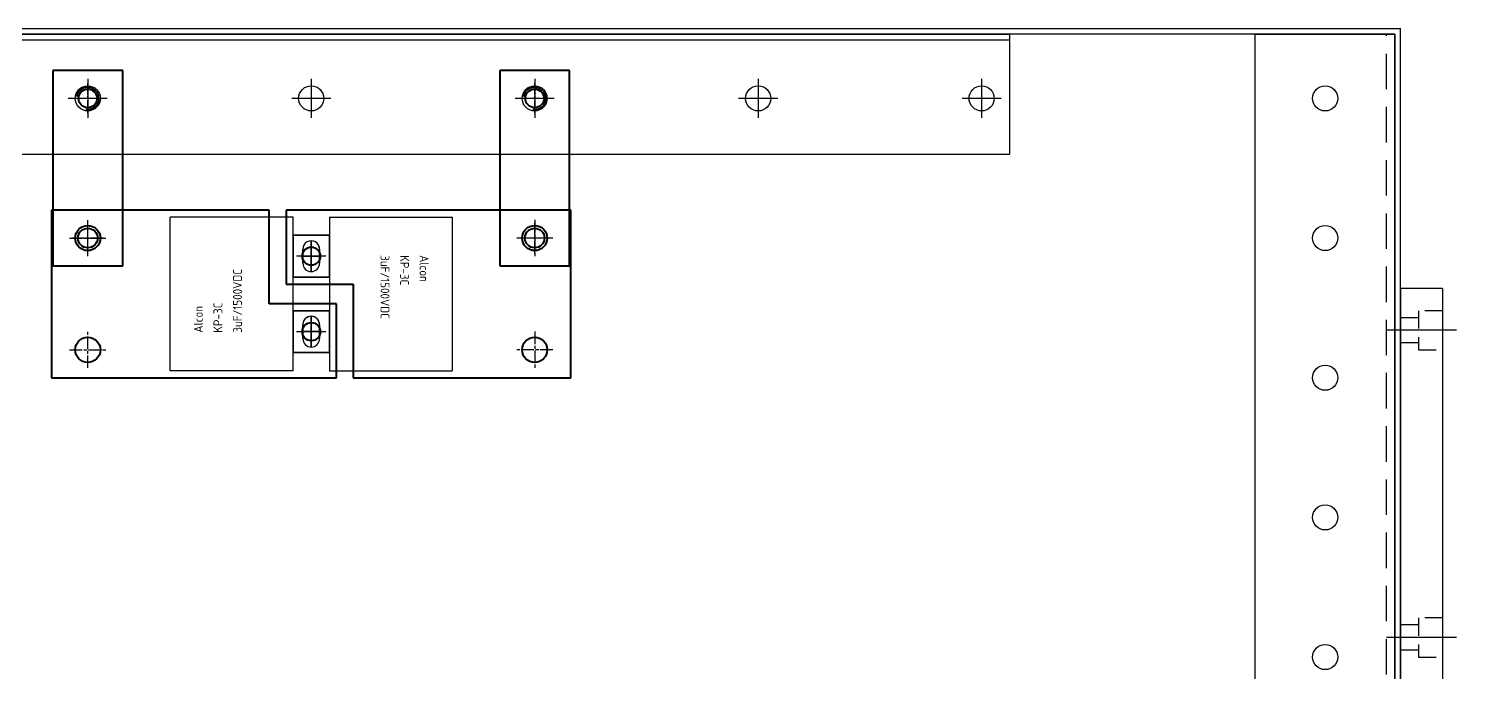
# Model space of a CAD drawing. Header units: millimetres. Extents: x 24815 to 36799, y -9299 to 5469.
# Drawn here: x 35471 to 35982, y 604 to 834 of the extents above; entities that cross this region are included whole.
import ezdxf

# ---------------------------------------------------------------- set-up
doc = ezdxf.new("R2010")
doc.units = ezdxf.units.MM
for name, pattern in [('CENTER', [50.8, 31.75, -6.35, 6.35, -6.35]), ('DPDM0486$0$CHAIN', [0.3543, 0.2362, -0.0295, 0.0591, -0.0295]), ('DPDM0487$0$CHAIN', [0.3543, 0.2362, -0.0295, 0.0591, -0.0295]), ('HIDDEN', [9.525, 6.35, -3.175]), ('HIDDENX2', [19.05, 12.7, -6.35])]:
    doc.linetypes.add(name, pattern=pattern)
for name, color, linetype in [('3', 3, 'Continuous'), ('CAPA', 7, 'Continuous'), ('CENTER', 1, 'CENTER'), ('HIDDEN', 2, 'HIDDEN')]:
    doc.layers.add(name, color=color, linetype=linetype)
for name, color, linetype, lineweight in [('DPDM0486$0$가시적인 것(ISO)', 3, 'Continuous', 40), ('DPDM0486$0$가시적인 좁은 것(ISO)', 3, 'Continuous', 35), ('DPDM0486$0$중심 표식(ISO)', 1, 'Continuous', 25), ('DPDM0487$0$가시적인 것(ISO)', 3, 'Continuous', 40), ('DPDM0487$0$중심 표식(ISO)', 1, 'Continuous', 25)]:
    doc.layers.add(name, color=color, linetype=linetype, lineweight=lineweight)
doc.styles.get("Standard").update_dxf_attribs({"font": 'ISOCP.SHX', "bigfont": 'WHGTXT.SHX'})

# ---------------------------------------------------------------- blocks, each defined once
blk = doc.blocks.new('645ytrhegnhy6yjmjuuyyjmhyhh')
at = {"color": 140}
for p, q in [((-12560.37, 14958.53), (-12510.37, 14958.53)), ((-12560.37, 14062.53), (-12560.37, 14958.53)), ((-12510.37, 14062.53), (-12510.37, 14958.53))]:
    blk.add_line(p, q, dxfattribs=at)
for centre in [(-12535.37, 14935.53), (-12535.37, 14885.53), (-12535.37, 14835.53), (-12535.37, 14785.53), (-12535.37, 14735.53)]:
    blk.add_circle(centre, 4.5, dxfattribs=at)
at = {"layer": 'HIDDEN', "color": 2, "linetype": 'HIDDENX2'}
blk.add_line((-12513.37, 14062.53), (-12513.37, 14958.53), dxfattribs=at)
blk = doc.blocks.new('756ETAFSDFF')
at = {"color": 4}
for p, q in [((12826.75, 11655.52), (13246.75, 11655.52)), ((12826.75, 11655.52), (12826.75, 11612.52)), ((13246.75, 11655.52), (13246.75, 11612.52)), ((12826.75, 11653.52), (13246.75, 11653.52)), ((12826.75, 11612.52), (13246.75, 11612.52))]:
    blk.add_line(p, q, dxfattribs=at)
for centre in [(12836.75, 11632.52), (12916.75, 11632.52), (12996.75, 11632.52), (13076.75, 11632.52), (13156.75, 11632.52), (13236.75, 11632.52)]:
    blk.add_circle(centre, 4.5, dxfattribs=at)
at = {"layer": 'CENTER', "ltscale": 3}
for p, q in [((12836.75, 11639.52), (12836.75, 11625.52)), ((12916.75, 11639.52), (12916.75, 11625.52)), ((12996.75, 11639.52), (12996.75, 11625.52)), ((13076.75, 11639.52), (13076.75, 11625.52)), ((13156.75, 11639.52), (13156.75, 11625.52)), ((13236.75, 11639.52), (13236.75, 11625.52)), ((12843.75, 11632.52), (12829.75, 11632.52)), ((12923.75, 11632.52), (12909.75, 11632.52)), ((13003.75, 11632.52), (12989.75, 11632.52)), ((13083.75, 11632.52), (13069.75, 11632.52)), ((13163.75, 11632.52), (13149.75, 11632.52)), ((13243.75, 11632.52), (13229.75, 11632.52))]:
    blk.add_line(p, q, dxfattribs=at)
blk = doc.blocks.new('64tweeffddsfasdf')
at = {"layer": '3'}
for p, q in [((-17307.17, 9441.32), (-16507.17, 9441.32)), ((-16509.17, 9439.32), (-17305.17, 9439.32)), ((-16509.17, 9439.32), (-16509.17, 8543.32)), ((-16507.17, 8541.32), (-16507.17, 9441.32))]:
    blk.add_line(p, q, dxfattribs=at)
blk = doc.blocks.new('A$C7B1C76C4')
for name, p in [('64tweeffddsfasdf', (17307.17, -9441.32)), ('756ETAFSDFF', (-12586.75, -11657.52)), ('645ytrhegnhy6yjmjuuyyjmhyhh', (13308.37, -14960.53))]:
    blk.add_blockref(name, p)
blk = doc.blocks.new('45T5NB76U')
at = {"layer": 'CAPA'}
for p, q in [((28468.9, -4705.21), (28468.9, -4661.21)), ((28468.9, -4661.21), (28523.9, -4661.21)), ((28523.9, -4705.21), (28523.9, -4661.21)), ((28468.9, -4705.21), (28523.9, -4705.21)), ((28475.4, -4718.21), (28475.4, -4705.21)), ((28490.4, -4718.21), (28490.4, -4705.21)), ((28502.4, -4718.21), (28502.4, -4705.21)), ((28517.4, -4718.21), (28517.4, -4705.21)), ((28477.4, -4711.71), (28488.4, -4711.71)), ((28480.4, -4708.71), (28485.4, -4708.71)), ((28482.9, -4714.71), (28482.9, -4708.71)), ((28504.4, -4711.71), (28515.4, -4711.71)), ((28507.4, -4708.71), (28512.4, -4708.71)), ((28509.9, -4714.71), (28509.9, -4708.71)), ((28475.4, -4718.21), (28490.4, -4718.21)), ((28480.4, -4714.71), (28485.4, -4714.71)), ((28502.4, -4718.21), (28517.4, -4718.21)), ((28507.4, -4714.71), (28512.4, -4714.71))]:
    blk.add_line(p, q, dxfattribs=at)
for centre, start, end in [((28480.4, -4711.71), 90, 270), ((28485.4, -4711.71), 270, 90), ((28507.4, -4711.71), 90, 270), ((28512.4, -4711.71), 270, 90)]:
    blk.add_arc(centre, 3, start, end, dxfattribs=at)
for s, p in [('Alcon', (28482.52, -4672.9)), ('KP-3C', (28482.52, -4679.9)), ('3uF/1500VDC', (28482.52, -4686.9))]:
    blk.add_text(s, height=3.2).set_placement(p)
blk = doc.blocks.new('A$C522C2B97')
at = {"layer": 'DPDM0486$0$가시적인 것(ISO)'}
for p, q in [((-10, 12.5), (-10, -12.5)), ((60, 12.5), (-10, 12.5)), ((60, -12.5), (60, 12.5)), ((-10, -12.5), (60, -12.5))]:
    blk.add_line(p, q, dxfattribs=at)
for centre, radius in [((0, 0), 3.3235), ((50, 0), 3.5)]:
    blk.add_circle(centre, radius, dxfattribs=at)
at = {"layer": 'DPDM0486$0$가시적인 좁은 것(ISO)'}
blk.add_arc((0, 0), 4, 350, 260, dxfattribs=at)
at = {"layer": 'DPDM0486$0$중심 표식(ISO)', "linetype": 'DPDM0486$0$CHAIN', "ltscale": 19.051651}
for p, q in [((0, 5.3235), (0, -5.3235)), ((50, 5.5), (50, -5.5)), ((5.3235, 0), (-5.3235, 0)), ((55.5, 0), (44.5, 0))]:
    blk.add_line(p, q, dxfattribs=at)
blk = doc.blocks.new('A$C4C1724E2')
at = {"layer": 'DPDM0487$0$가시적인 것(ISO)'}
for p, q in [((93, 16.5), (-9, 16.5)), ((-9, 16.5), (-9, -10)), ((93, -43.5), (93, 16.5)), ((-9, -10), (15, -10)), ((15, -10), (15, -43.5)), ((15, -43.5), (93, -43.5))]:
    blk.add_line(p, q, dxfattribs=at)
for centre, radius in [((80, 6.5), 4.5), ((0, 0), 3.25), ((80, -33.5), 4.5)]:
    blk.add_circle(centre, radius, dxfattribs=at)
at = {"layer": 'DPDM0487$0$중심 표식(ISO)', "linetype": 'DPDM0487$0$CHAIN', "ltscale": 19.051651}
for p, q in [((80, 13), (80, 0)), ((0, 5.25), (0, -5.25)), ((86.5, 6.5), (73.5, 6.5)), ((5.25, 0), (-5.25, 0)), ((80, -27), (80, -40)), ((86.5, -33.5), (73.5, -33.5))]:
    blk.add_line(p, q, dxfattribs=at)
blk = doc.blocks.new('A$C25A47488')
for name, p, rotation in [('A$C522C2B97', (0, 0), 270), ('A$C522C2B97', (160, 0), 270), ('A$C4C1724E2', (80, -83.5), 180), ('45T5NB76U', (-4631.71, -28566.4), 89.99999999999999), ('45T5NB76U', (4791.71, 28426.4), 270)]:
    blk.add_blockref(name, p, dxfattribs=dict(rotation=rotation))
blk.add_blockref('A$C4C1724E2', (80, -56.5))
blk = doc.blocks.new('A$C5BF544EE')
at = {"color": 32}
for p, q in [((15, 0), (0, 0)), ((0, 0), (0, -250)), ((15, 0), (15, -250)), ((15, -250), (0, -250))]:
    blk.add_line(p, q, dxfattribs=at)
at = {"layer": 'CENTER'}
for p, q in [((20, -15), (-5, -15)), ((20, -125), (-5, -125)), ((20, -170), (-5, -170)), ((20, -211), (-5, -211))]:
    blk.add_line(p, q, dxfattribs=at)
at = {"layer": 'HIDDEN'}
for p, q in [((6.4, -10.5), (0, -10.5)), ((6.4, -19.5), (0, -19.5)), ((6.4, -120.5), (0, -120.5)), ((6.4, -129.5), (0, -129.5)), ((15, -164), (0, -164)), ((15, -192), (0, -192)), ((6.4, -206.5), (0, -206.5)), ((6.4, -215.5), (0, -215.5))]:
    blk.add_line(p, q, dxfattribs=at)
for points in [[(15, -8), (6.4, -8), (6.4, -22), (15, -22)], [(15, -118), (6.4, -118), (6.4, -132), (15, -132)], [(15, -204), (6.4, -204), (6.4, -218), (15, -218)]]:
    blk.add_lwpolyline(points, dxfattribs=at)

msp = doc.modelspace()

# ---------------------------------------------------------------- block references
for name, p in [('A$C7B1C76C4', (35161.807, 834.29)), ('A$C25A47488', (35491.807, 809.29)), ('A$C5BF544EE', (35961.807, 741.29))]:
    msp.add_blockref(name, p)

doc.saveas('drawing.dxf')
